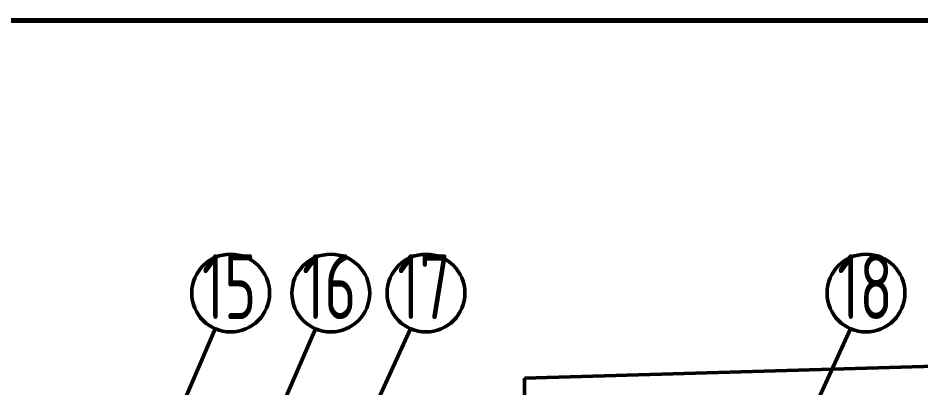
# Model space of a CAD drawing. Header units: millimetres. Extents: x 237080 to 246815, y -181726 to -175279.
# Drawn here: x 241344 to 242709, y -176053 to -175492 of the extents above; entities that cross this region are included whole.
import ezdxf

# ---------------------------------------------------------------- set-up
doc = ezdxf.new("R2010")
doc.units = ezdxf.units.MM
doc.header["$LTSCALE"] = 13
doc.layers.add('1', color=4, linetype='Continuous')
doc.layers.add('粗实线', color=4, linetype='Continuous')
doc.styles.add('pdm', font='gbenor.shx', dxfattribs={"width": 0.8, "bigfont": 'gbhzfs.shx'})

msp = doc.modelspace()

# ---------------------------------------------------------------- linework, layer by layer
at = {"layer": '1', "const_width": 7.598}
msp.add_lwpolyline([(237644.367, -181487.227), (245980.009, -181487.227), (245980.009, -175495.985), (237644.367, -175495.985), (237644.367, -181487.227)], dxfattribs=at)
at = {"layer": '粗实线', "lineweight": 50}
for p, q in [((241642.182, -175962.912), (241502.74, -176287.006)), ((241937.671, -175962.912), (241596.854, -176706.631)), ((241793.651, -175962.912), (241654.209, -176287.006)), ((242602.907, -175962.912), (242341.604, -176533.118)), ((242109.854, -176037.529), (242794.854, -176017.529)), ((242109.854, -176237.529), (242109.854, -176037.529))]:
    msp.add_line(p, q, dxfattribs=at)
for centre in [(241665.446, -175908.841), (241816.915, -175908.841), (241960.935, -175908.841), (242626.171, -175908.841)]:
    msp.add_circle(centre, 58.863, dxfattribs=at)

# ---------------------------------------------------------------- texts
at = {"layer": '粗实线', "lineweight": 50, "style": 'pdm', "width": 0.8}
for s, p in [('15', (241621.967, -175948.255)), ('16', (241773.436, -175948.255)), ('17', (241917.455, -175948.255)), ('18', (242582.691, -175948.255))]:
    msp.add_text(s, height=98.3509, dxfattribs=at).set_placement(p)

doc.saveas('drawing.dxf')
